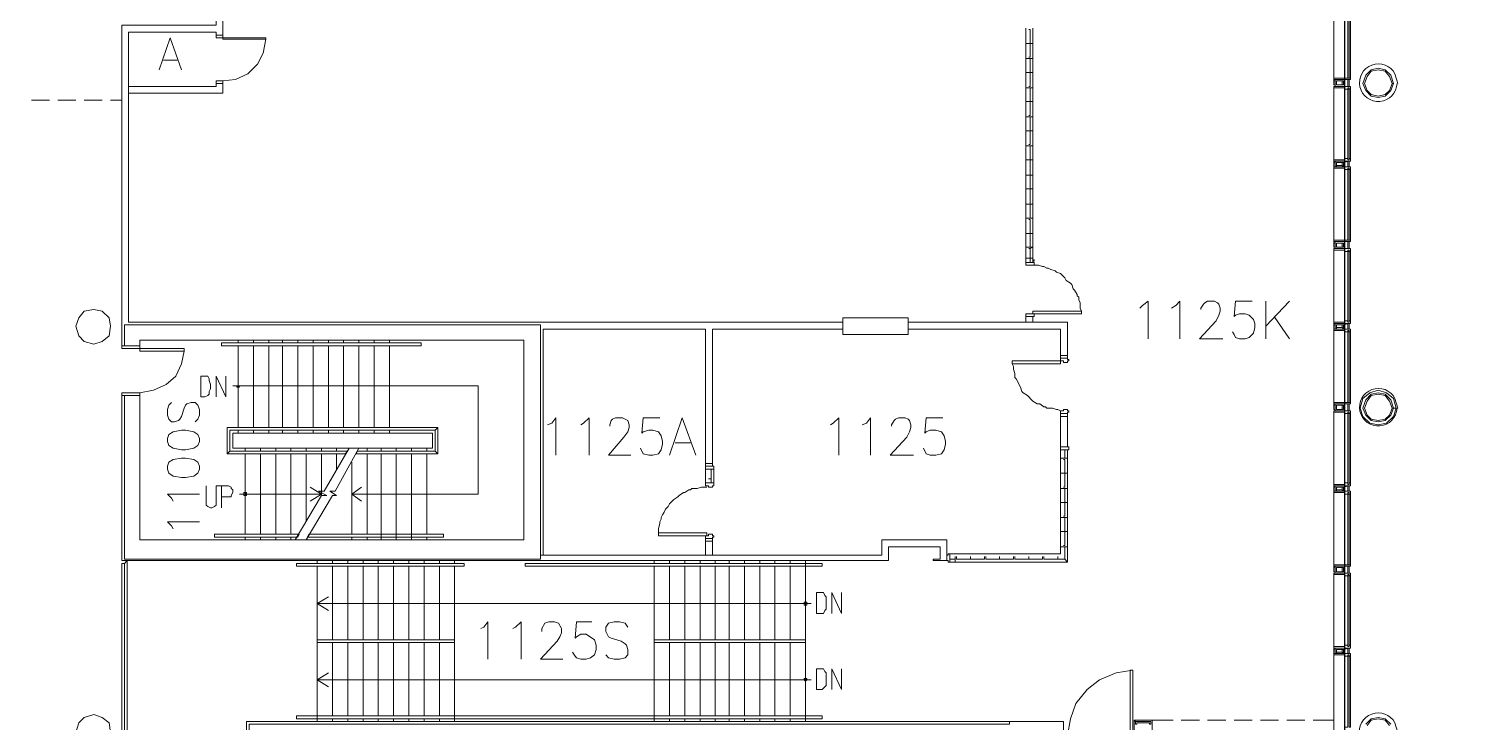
# Model space of a CAD drawing. Header units: metres. Extents: x 3 to 116, y 0 to 119.
# Drawn here: x 73.55 to 100.1, y 69.94 to 82.73 of the extents above; entities that cross this region are included whole.
import ezdxf

# ---------------------------------------------------------------- set-up
doc = ezdxf.new("R2010")
doc.units = ezdxf.units.M
doc.layers.add('Outside', color=7, linetype='Continuous')
doc.layers.add('PDF_Geometry', color=7, linetype='Continuous', transparency=0.8)

msp = doc.modelspace()

# ---------------------------------------------------------------- linework, layer by layer
at = {"layer": 'Outside'}
msp.add_lwpolyline([(100.096, 5.23), (100.096, 66.704), (97.823, 66.679), (97.823, 88.373), (89.611, 88.424), (89.611, 89.55), (74.594, 89.55), (74.594, 96.457), (76.18, 96.457), (76.18, 96.215), (77.024, 95.408), (78.61, 95.382), (79.48, 96.201), (79.48, 96.508), (81.552, 96.508), (81.552, 98.989), (90.404, 98.913, 0.249522), (91.658, 101.292), (94.011, 101.266), (94.037, 107.022), (92.092, 107.048), (92.092, 118.074), (69.324, 118.074), (69.324, 82.054)], format="xyb", dxfattribs=at)
at = {"layer": 'PDF_Geometry', "lineweight": 5}
for points in [[(76.999, 82.617), (77.127, 82.617), (77.127, 82.566), (77.127, 83.666), (76.999, 83.666), (76.999, 82.796), (75.259, 82.796), (75.259, 76.886)], [(97.644, 81.67), (97.644, 81.798), (97.644, 81.773), (97.618, 81.773), (97.618, 81.696), (97.644, 81.696), (97.618, 81.696), (97.618, 83.307)], [(97.925, 83.128), (97.925, 81.824), (97.9, 81.824), (97.9, 83.128), (97.874, 83.128), (97.874, 81.824), (97.823, 81.824), (97.823, 83.128)], [(77.127, 82.54), (77.127, 82.566), (76.999, 82.566), (76.999, 82.668), (75.387, 82.668), (75.387, 77.321), (88.562, 77.321)], [(91.939, 82.745), (91.939, 82.463), (92.067, 82.463), (92.067, 82.745)], [(92.016, 82.463), (91.99, 82.463), (92.016, 82.463), (92.016, 82.719), (91.99, 82.719)], [(76.999, 81.67), (75.387, 81.67), (75.387, 81.542), (77.127, 81.542), (77.127, 81.773), (77.357, 81.798), (77.587, 81.9), (77.766, 82.08), (77.869, 82.284), (77.92, 82.54)], [(75.95, 81.977), (76.155, 82.566), (76.359, 81.977)], [(91.939, 82.463), (91.939, 82.182), (92.067, 82.182), (92.067, 82.463)], [(92.016, 82.207), (91.99, 82.207), (92.016, 82.207), (92.016, 82.463), (91.99, 82.463)], [(76.282, 82.156), (76.027, 82.156)], [(91.939, 82.182), (91.939, 81.926), (92.067, 81.926), (92.067, 82.182)], [(92.016, 81.926), (91.99, 81.926), (92.016, 81.926), (92.016, 82.182), (91.99, 82.182)], [(91.939, 81.926), (91.939, 81.645), (92.067, 81.645), (92.067, 81.926)], [(92.016, 81.67), (91.99, 81.67), (92.016, 81.67), (92.016, 81.926), (91.99, 81.926)], [(97.618, 81.798), (97.618, 81.824), (97.618, 81.798), (97.925, 81.798), (97.925, 81.824), (97.618, 81.824)], [(98.718, 81.721), (98.667, 81.593), (98.565, 81.491), (98.437, 81.466), (98.309, 81.491), (98.207, 81.593), (98.155, 81.721), (98.207, 81.875), (98.309, 81.977), (98.437, 82.003), (98.565, 81.977), (98.667, 81.875), (98.718, 81.721), (98.693, 81.721), (98.642, 81.593), (98.565, 81.517), (98.437, 81.491), (98.309, 81.517), (98.232, 81.593), (98.181, 81.721), (98.232, 81.849), (98.309, 81.952), (98.437, 81.977), (98.565, 81.952), (98.642, 81.849), (98.693, 81.721)], [(76.999, 81.773), (76.999, 81.67), (76.999, 81.773), (77.127, 81.773), (77.127, 81.721), (76.999, 81.721)], [(91.939, 81.645), (91.939, 81.389), (92.067, 81.389), (92.067, 81.645)], [(92.016, 81.389), (91.99, 81.389), (92.016, 81.389), (92.016, 81.645), (91.99, 81.645)], [(97.644, 80.186), (97.644, 80.289), (97.644, 80.263), (97.618, 80.263), (97.618, 80.186), (97.644, 80.186), (97.618, 80.186), (97.618, 81.645), (97.823, 81.645), (97.823, 81.619), (97.874, 81.619), (97.874, 81.645), (97.9, 81.645), (97.9, 81.619), (97.925, 81.619), (97.925, 81.67), (97.618, 81.67), (97.618, 81.645), (97.618, 81.67)], [(97.797, 81.747), (97.797, 81.696), (97.772, 81.696), (97.797, 81.696), (97.669, 81.696), (97.669, 81.773), (97.669, 81.747), (97.669, 81.773), (97.797, 81.773), (97.797, 81.747), (97.797, 81.773), (97.772, 81.773), (97.772, 81.696), (97.669, 81.696), (97.669, 81.773), (97.772, 81.773), (97.772, 81.747)], [(97.925, 81.619), (97.925, 80.34), (97.9, 80.34), (97.9, 81.619), (97.874, 81.619), (97.874, 80.34), (97.823, 80.34), (97.823, 81.619)], [(73.929, 81.414), (73.596, 81.414)], [(74.415, 81.414), (74.082, 81.414)], [(74.901, 81.414), (74.568, 81.414)], [(75.055, 81.414), (75.259, 81.414)], [(91.939, 81.389), (91.939, 81.107), (92.067, 81.107), (92.067, 81.389)], [(92.016, 81.133), (91.99, 81.133), (92.016, 81.133), (92.016, 81.389), (91.99, 81.389)], [(91.939, 81.107), (91.939, 80.852), (92.067, 80.852), (92.067, 81.107)], [(92.016, 80.852), (91.99, 80.852), (92.016, 80.852), (92.016, 81.107), (91.99, 81.107)], [(91.939, 80.852), (91.939, 80.57), (92.067, 80.57), (92.067, 80.852)], [(92.016, 80.596), (91.99, 80.596), (92.016, 80.596), (92.016, 80.852), (91.99, 80.852)], [(91.939, 80.57), (91.939, 80.314), (92.067, 80.314), (92.067, 80.57)], [(92.016, 80.314), (91.99, 80.314), (92.016, 80.314), (92.016, 80.57), (91.99, 80.57)], [(91.939, 80.314), (91.939, 80.033), (92.067, 80.033), (92.067, 80.314)], [(92.016, 80.033), (91.99, 80.033), (92.016, 80.033), (92.016, 80.314), (91.99, 80.314)], [(97.644, 78.677), (97.644, 78.805), (97.644, 78.779), (97.618, 78.779), (97.618, 78.703), (97.644, 78.703), (97.618, 78.703), (97.618, 80.314), (97.618, 80.289), (97.925, 80.289), (97.925, 80.34), (97.9, 80.34), (97.9, 80.314), (97.874, 80.314), (97.874, 80.34), (97.823, 80.34), (97.823, 80.314), (97.618, 80.314), (97.618, 80.161), (97.618, 80.186), (97.925, 80.186), (97.925, 80.135), (97.9, 80.135), (97.9, 80.161), (97.874, 80.161), (97.874, 80.135), (97.823, 80.135), (97.823, 80.161), (97.618, 80.161)], [(97.9, 80.289), (97.9, 80.186), (97.874, 80.186), (97.874, 80.289), (97.9, 80.289), (97.797, 80.263), (97.797, 80.186), (97.772, 80.186), (97.797, 80.186), (97.797, 80.212), (97.772, 80.186), (97.669, 80.186), (97.669, 80.212), (97.669, 80.186), (97.669, 80.263), (97.797, 80.263), (97.772, 80.263), (97.772, 80.212), (97.669, 80.212), (97.669, 80.263), (97.772, 80.263)], [(91.939, 80.033), (91.939, 79.777), (92.067, 79.777), (92.067, 80.033)], [(92.016, 79.777), (91.99, 79.777), (92.016, 79.777), (92.016, 80.033), (91.99, 80.033)], [(97.925, 80.135), (97.925, 78.831), (97.9, 78.831), (97.9, 80.135), (97.874, 80.135), (97.874, 78.831), (97.823, 78.831), (97.823, 80.135)], [(91.939, 79.777), (91.939, 79.496), (92.067, 79.496), (92.067, 79.777)], [(92.016, 79.496), (91.99, 79.496), (92.016, 79.496), (92.016, 79.777), (91.99, 79.777)], [(91.939, 79.496), (91.939, 79.24), (92.067, 79.24), (92.067, 79.496)], [(92.016, 79.24), (91.99, 79.24), (92.016, 79.24), (92.016, 79.496), (91.99, 79.496)], [(91.939, 79.24), (91.939, 78.958), (92.067, 78.958), (92.067, 79.24)], [(92.016, 78.958), (91.99, 78.958), (92.016, 78.958), (92.016, 79.214), (91.99, 79.214)], [(91.939, 78.958), (91.939, 78.703), (92.067, 78.703), (92.067, 78.958)], [(92.016, 78.703), (91.99, 78.703), (92.016, 78.703), (92.016, 78.958), (91.99, 78.958)], [(92.067, 78.703), (92.067, 78.421), (91.939, 78.421), (91.939, 78.703), (91.939, 78.498), (92.067, 78.498), (92.067, 78.703), (92.016, 78.677), (92.016, 78.498)], [(92.016, 78.677), (91.99, 78.677), (92.016, 78.677), (92.016, 78.421), (91.99, 78.421), (92.016, 78.421)], [(97.618, 78.805), (97.618, 78.831), (97.618, 78.805), (97.925, 78.805), (97.925, 78.831), (97.618, 78.831)], [(97.644, 77.193), (97.644, 77.296), (97.644, 77.27), (97.618, 77.27), (97.618, 77.193), (97.644, 77.193), (97.618, 77.193), (97.618, 78.651), (97.823, 78.651), (97.823, 78.626), (97.874, 78.626), (97.874, 78.651), (97.9, 78.651), (97.9, 78.626), (97.925, 78.626), (97.925, 78.677), (97.618, 78.677), (97.618, 78.651), (97.618, 78.677)], [(97.797, 78.754), (97.797, 78.703), (97.772, 78.703), (97.797, 78.703), (97.669, 78.703), (97.669, 78.779), (97.669, 78.754), (97.669, 78.779), (97.797, 78.779), (97.797, 78.754), (97.797, 78.779), (97.772, 78.779), (97.772, 78.703), (97.669, 78.703), (97.669, 78.779), (97.772, 78.779), (97.772, 78.754)], [(97.925, 78.626), (97.925, 77.347), (97.9, 77.347), (97.9, 78.626), (97.874, 78.626), (97.874, 77.347), (97.823, 77.347), (97.823, 78.626)], [(91.939, 78.421), (92.067, 78.421), (91.939, 78.421), (91.939, 78.498), (92.067, 78.498), (92.067, 78.472), (92.092, 78.472), (92.092, 78.447), (92.067, 78.447), (92.067, 78.421)], [(92.962, 77.475), (92.962, 77.526), (92.067, 77.526), (92.067, 77.475), (92.962, 77.475), (92.962, 77.526), (92.937, 77.577), (92.937, 77.679), (92.911, 77.73), (92.911, 77.782), (92.885, 77.807), (92.885, 77.833), (92.834, 77.91), (92.809, 77.935), (92.783, 78.012), (92.758, 78.037), (92.681, 78.089), (92.655, 78.14), (92.578, 78.217), (92.502, 78.242), (92.476, 78.268), (92.399, 78.293), (92.348, 78.319), (92.323, 78.319), (92.271, 78.344), (92.246, 78.344), (92.169, 78.37), (92.067, 78.37)], [(94.037, 77.577), (94.088, 77.628), (94.19, 77.705), (94.19, 77.014)], [(94.625, 77.577), (94.702, 77.628), (94.779, 77.705), (94.779, 77.014)], [(95.162, 77.551), (95.162, 77.577), (95.213, 77.654), (95.239, 77.679), (95.29, 77.705), (95.418, 77.705), (95.469, 77.679), (95.495, 77.654), (95.52, 77.577), (95.52, 77.526), (95.495, 77.449), (95.444, 77.347), (95.137, 77.014), (95.572, 77.014)], [(95.751, 77.142), (95.776, 77.091), (95.802, 77.04), (95.879, 77.014), (95.981, 77.014), (96.058, 77.04), (96.134, 77.117), (96.16, 77.219), (96.16, 77.296), (96.134, 77.372), (96.058, 77.449), (95.981, 77.475), (95.879, 77.475), (95.802, 77.449), (95.776, 77.424), (95.802, 77.705), (96.109, 77.705)], [(96.365, 77.014), (96.365, 77.705)], [(96.8, 77.705), (96.365, 77.244)], [(89.764, 77.193), (92.578, 77.193), (92.578, 76.656), (92.706, 76.656), (92.706, 77.321), (92.067, 77.321), (92.067, 77.424), (92.067, 77.321), (91.939, 77.321), (91.939, 77.424), (92.067, 77.424), (91.939, 77.424)], [(89.764, 77.321), (91.939, 77.321)], [(96.518, 77.424), (96.8, 77.014)], [(97.644, 75.684), (97.644, 75.812), (97.644, 75.786), (97.618, 75.786), (97.618, 75.709), (97.644, 75.709), (97.618, 75.709), (97.618, 77.321), (97.618, 77.296), (97.925, 77.296), (97.925, 77.347), (97.9, 77.347), (97.9, 77.321), (97.874, 77.321), (97.874, 77.347), (97.823, 77.347), (97.823, 77.321), (97.618, 77.321), (97.618, 77.168), (97.618, 77.193), (97.925, 77.193), (97.925, 77.142), (97.9, 77.142), (97.9, 77.168), (97.874, 77.168), (97.874, 77.142), (97.823, 77.142), (97.823, 77.168), (97.618, 77.168)], [(97.9, 77.296), (97.9, 77.193), (97.874, 77.193), (97.874, 77.296), (97.9, 77.296), (97.797, 77.27), (97.797, 77.193), (97.772, 77.193), (97.797, 77.193), (97.797, 77.219), (97.772, 77.193), (97.669, 77.193), (97.669, 77.219), (97.669, 77.193), (97.669, 77.27), (97.797, 77.27), (97.772, 77.27), (97.772, 77.219), (97.669, 77.219), (97.669, 77.27), (97.772, 77.27)], [(83.036, 73.023), (83.036, 77.193), (86.029, 77.193), (86.029, 74.661), (86.157, 74.661), (86.157, 77.193), (88.562, 77.193)], [(97.925, 77.142), (97.925, 75.837), (97.9, 75.837), (97.9, 77.142), (97.874, 77.142), (97.874, 75.837), (97.823, 75.837), (97.823, 77.142)], [(75.592, 76.835), (75.592, 76.784)], [(75.592, 76.016), (75.848, 76.068), (76.078, 76.17), (76.257, 76.323), (76.359, 76.554), (76.41, 76.784)], [(77.408, 76.937), (77.408, 76.989)], [(77.408, 75.377), (77.408, 76.886)], [(77.689, 76.937), (77.689, 76.989)], [(77.689, 75.377), (77.689, 76.886)], [(77.971, 76.989), (77.971, 76.937)], [(77.971, 75.377), (77.971, 76.886)], [(78.227, 76.937), (78.227, 76.989)], [(78.227, 76.886), (78.227, 75.377)], [(78.508, 76.989), (78.508, 76.937)], [(78.508, 75.377), (78.508, 76.886)], [(78.79, 76.937), (78.79, 76.989)], [(78.79, 76.886), (78.79, 75.377)], [(79.071, 76.989), (79.071, 76.937)], [(79.071, 75.377), (79.071, 76.886)], [(79.352, 76.937), (79.352, 76.989)], [(79.352, 76.886), (79.352, 75.377)], [(79.634, 76.989), (79.634, 76.937)], [(79.634, 75.377), (79.634, 76.886)], [(79.915, 76.937), (79.915, 76.989)], [(79.915, 76.886), (79.915, 75.377)], [(80.197, 76.989), (80.197, 76.937)], [(80.197, 76.886), (80.197, 75.377)], [(80.785, 76.886), (80.785, 76.937)], [(91.683, 76.605), (91.683, 76.554), (92.578, 76.554), (92.578, 76.605), (91.683, 76.605), (91.683, 76.554), (91.709, 76.503), (91.709, 76.451), (91.734, 76.375), (91.734, 76.298), (91.76, 76.272), (91.837, 76.119), (91.862, 76.042), (91.888, 76.016), (91.964, 75.965), (92.067, 75.863), (92.144, 75.812), (92.195, 75.812), (92.271, 75.761), (92.297, 75.761), (92.323, 75.735), (92.425, 75.735), (92.502, 75.709), (92.527, 75.709), (92.578, 75.684)], [(92.578, 76.707), (92.706, 76.707)], [(76.999, 75.94), (76.999, 76.323), (77.178, 75.94), (77.178, 76.323)], [(75.259, 75.965), (75.259, 72.921), (89.406, 72.921), (89.406, 73.177), (90.353, 73.177), (90.353, 72.947), (90.225, 72.947), (90.225, 72.921), (90.481, 72.921), (90.481, 73.305), (89.278, 73.305), (89.278, 73.023), (82.985, 73.023)], [(77.434, 76.144), (77.383, 76.144), (77.383, 76.119), (77.408, 76.119), (77.434, 76.144), (77.383, 76.144), (77.408, 76.144), (77.383, 76.119), (77.434, 76.119), (77.408, 76.144), (77.306, 76.144), (81.834, 76.144), (81.834, 74.149), (79.506, 74.149), (79.685, 74.021)], [(98.769, 75.735), (98.718, 75.582), (98.59, 75.454), (98.437, 75.428), (98.283, 75.454), (98.155, 75.582), (98.104, 75.735), (98.155, 75.914), (98.283, 76.016), (98.437, 76.068), (98.59, 76.016), (98.718, 75.914), (98.769, 75.735), (98.718, 75.735), (98.667, 75.607), (98.565, 75.505), (98.437, 75.479), (98.309, 75.505), (98.207, 75.607), (98.155, 75.735), (98.207, 75.889), (98.309, 75.991), (98.437, 76.016), (98.565, 75.991), (98.667, 75.889), (98.718, 75.735), (98.693, 75.735), (98.642, 75.607), (98.565, 75.53), (98.437, 75.505), (98.309, 75.53), (98.232, 75.607), (98.181, 75.735), (98.232, 75.863), (98.309, 75.965), (98.437, 75.991), (98.565, 75.965), (98.642, 75.863), (98.693, 75.735)], [(76.129, 75.786), (76.18, 75.837), (76.129, 75.786), (76.103, 75.709), (76.103, 75.607), (76.129, 75.53), (76.18, 75.479), (76.231, 75.479), (76.308, 75.505), (76.334, 75.53), (76.359, 75.582), (76.41, 75.735), (76.436, 75.786), (76.462, 75.812), (76.538, 75.837), (76.615, 75.837), (76.666, 75.786), (76.692, 75.709), (76.692, 75.607), (76.666, 75.53), (76.615, 75.479)], [(92.63, 75.709), (92.706, 75.709), (92.63, 75.709), (92.63, 75.684), (92.578, 75.684), (92.578, 75.633), (92.706, 75.633), (92.706, 75.658), (92.732, 75.658), (92.732, 75.684), (92.706, 75.684), (92.706, 75.709)], [(97.618, 75.812), (97.618, 75.837), (97.618, 75.812), (97.925, 75.812), (97.925, 75.837), (97.618, 75.837)], [(97.644, 74.2), (97.644, 74.302), (97.644, 74.277), (97.618, 74.277), (97.618, 74.2), (97.644, 74.2), (97.618, 74.2), (97.618, 75.658), (97.823, 75.658), (97.823, 75.633), (97.874, 75.633), (97.874, 75.658), (97.9, 75.658), (97.9, 75.633), (97.925, 75.633), (97.925, 75.684), (97.618, 75.684), (97.618, 75.658), (97.618, 75.684)], [(97.797, 75.761), (97.797, 75.709), (97.772, 75.709), (97.797, 75.709), (97.669, 75.709), (97.669, 75.786), (97.669, 75.761), (97.669, 75.786), (97.797, 75.786), (97.797, 75.761), (97.797, 75.786), (97.772, 75.786), (97.772, 75.709), (97.669, 75.709), (97.669, 75.786), (97.772, 75.786), (97.772, 75.761)], [(83.113, 75.428), (83.19, 75.454), (83.266, 75.556), (83.266, 74.865)], [(83.727, 75.428), (83.778, 75.454), (83.88, 75.556), (83.88, 74.865)], [(84.264, 75.402), (84.264, 75.428), (84.29, 75.505), (84.315, 75.53), (84.367, 75.556), (84.494, 75.556), (84.597, 75.505), (84.622, 75.428), (84.622, 75.377), (84.597, 75.3), (84.52, 75.198), (84.239, 74.865), (84.648, 74.865)], [(84.827, 74.993), (84.878, 74.891), (84.98, 74.865), (85.057, 74.865), (85.16, 74.891), (85.211, 74.968), (85.236, 75.07), (85.236, 75.121), (85.211, 75.223), (85.16, 75.3), (85.057, 75.326), (84.98, 75.326), (84.878, 75.3), (84.853, 75.275), (84.878, 75.556), (85.185, 75.556)], [(85.364, 74.865), (85.594, 75.556), (85.85, 74.865)], [(88.332, 75.428), (88.383, 75.454), (88.485, 75.556), (88.485, 74.865)], [(88.92, 75.428), (88.997, 75.454), (89.074, 75.556), (89.074, 74.865)], [(89.457, 75.402), (89.457, 75.428), (89.509, 75.505), (89.534, 75.53), (89.585, 75.556), (89.713, 75.556), (89.764, 75.53), (89.79, 75.505), (89.816, 75.428), (89.816, 75.377), (89.79, 75.3), (89.739, 75.198), (89.432, 74.865), (89.867, 74.865)], [(90.046, 74.993), (90.097, 74.891), (90.174, 74.865), (90.276, 74.865), (90.378, 74.891), (90.43, 74.968), (90.455, 75.07), (90.455, 75.121), (90.43, 75.223), (90.378, 75.3), (90.276, 75.326), (90.174, 75.326), (90.097, 75.3), (90.071, 75.275), (90.097, 75.556), (90.404, 75.556)], [(92.706, 75.582), (92.578, 75.582)], [(97.925, 75.633), (97.925, 74.354), (97.9, 74.354), (97.9, 75.633), (97.874, 75.633), (97.874, 74.354), (97.823, 74.354), (97.823, 75.633)], [(76.129, 75.044), (76.103, 75.121), (76.129, 75.044), (76.206, 74.993), (76.359, 74.968), (76.436, 74.968), (76.589, 74.993), (76.666, 75.044), (76.692, 75.121), (76.692, 75.172), (76.666, 75.249), (76.589, 75.3), (76.436, 75.326), (76.359, 75.326), (76.206, 75.3), (76.129, 75.249), (76.103, 75.172), (76.103, 75.121)], [(77.408, 75.275), (77.408, 75.326)], [(77.689, 75.275), (77.689, 75.326)], [(77.971, 75.275), (77.971, 75.326)], [(78.227, 75.326), (78.227, 75.275)], [(78.508, 75.275), (78.508, 75.326)], [(78.79, 75.326), (78.79, 75.275)], [(79.071, 75.275), (79.071, 75.326)], [(79.352, 75.326), (79.352, 75.275)], [(79.634, 75.275), (79.634, 75.326)], [(79.915, 75.326), (79.915, 75.275)], [(80.197, 75.326), (80.197, 75.275)], [(81.041, 75.326), (81.041, 74.942), (81.092, 74.891), (81.092, 75.377)], [(77.255, 74.942), (79.429, 74.942), (79.378, 74.891), (77.203, 74.891)], [(77.536, 74.993), (77.536, 74.942)], [(77.536, 73.407), (77.536, 74.891)], [(77.817, 74.993), (77.817, 74.942)], [(77.817, 74.891), (77.817, 73.407)], [(78.099, 74.942), (78.099, 74.993)], [(78.099, 73.407), (78.099, 74.891)], [(78.38, 74.993), (78.38, 74.942)], [(78.38, 74.891), (78.38, 73.407)], [(78.662, 74.942), (78.662, 74.993)], [(79.634, 74.993), (79.199, 74.2), (79.097, 74.2), (79.224, 74.123), (79.148, 74.123), (78.662, 73.305)], [(78.662, 73.637), (78.662, 74.891)], [(78.943, 74.891), (78.943, 74.123), (79.045, 74.123), (78.892, 74.2), (78.994, 74.2), (79.455, 74.993)], [(78.943, 74.993), (78.943, 74.942)], [(79.224, 74.942), (79.224, 74.993)], [(79.224, 74.584), (79.224, 74.891)], [(81.041, 74.942), (79.608, 74.942), (79.583, 74.891), (81.092, 74.891)], [(79.787, 74.993), (79.787, 74.942)], [(79.787, 73.407), (79.787, 74.891)], [(80.043, 74.993), (80.043, 74.942)], [(80.043, 73.356), (80.043, 73.305), (80.043, 74.891)], [(80.324, 74.942), (80.324, 74.993)], [(80.324, 73.356), (80.324, 73.305), (80.324, 74.891)], [(80.606, 74.993), (80.606, 74.942)], [(80.606, 73.356), (80.606, 73.305), (80.606, 74.891)], [(80.887, 74.942), (80.887, 74.993)], [(80.887, 74.891), (80.887, 73.407)], [(85.748, 75.096), (85.467, 75.096)], [(92.578, 75.019), (92.706, 75.019), (92.578, 75.019), (92.578, 74.968), (92.732, 74.968), (92.732, 75.019), (92.706, 75.019)], [(92.578, 74.968), (92.578, 74.814), (92.706, 74.814), (92.706, 74.968), (92.655, 74.968), (92.655, 74.814), (92.63, 74.814)], [(76.129, 74.533), (76.103, 74.609), (76.129, 74.533), (76.206, 74.482), (76.359, 74.456), (76.436, 74.456), (76.589, 74.482), (76.666, 74.533), (76.692, 74.609), (76.692, 74.661), (76.666, 74.737), (76.589, 74.789), (76.436, 74.814), (76.359, 74.814), (76.206, 74.789), (76.129, 74.737), (76.103, 74.661), (76.103, 74.609)], [(79.506, 74.737), (79.506, 73.407)], [(86.029, 74.712), (86.157, 74.712)], [(86.029, 74.609), (86.029, 74.354)], [(86.157, 74.661), (86.055, 74.661)], [(86.183, 74.354), (86.183, 74.609), (86.132, 74.609), (86.132, 74.43), (86.081, 74.43), (86.132, 74.43), (86.132, 74.354)], [(92.578, 74.814), (92.578, 74.533), (92.706, 74.533), (92.706, 74.814)], [(92.655, 74.533), (92.63, 74.533), (92.655, 74.533), (92.655, 74.789), (92.63, 74.789)], [(92.578, 74.533), (92.578, 74.251), (92.706, 74.251), (92.706, 74.533)], [(92.655, 74.277), (92.63, 74.277), (92.655, 74.277), (92.655, 74.533), (92.63, 74.533)], [(97.644, 72.691), (97.644, 72.819), (97.644, 72.793), (97.618, 72.793), (97.618, 72.716), (97.644, 72.716), (97.618, 72.716), (97.618, 74.328), (97.618, 74.302), (97.925, 74.302), (97.925, 74.354), (97.9, 74.354), (97.9, 74.328), (97.874, 74.328), (97.874, 74.354), (97.823, 74.354), (97.823, 74.328), (97.618, 74.328), (97.618, 74.175), (97.618, 74.2), (97.925, 74.2), (97.925, 74.149), (97.9, 74.149), (97.9, 74.175), (97.874, 74.175), (97.874, 74.149), (97.823, 74.149), (97.823, 74.175), (97.618, 74.175)], [(76.206, 74.021), (76.18, 74.072), (76.103, 74.149), (76.692, 74.149)], [(76.82, 74.302), (76.82, 73.944), (76.845, 73.919), (76.896, 73.893), (76.922, 73.893), (76.973, 73.919), (76.999, 73.944), (76.999, 74.302), (77.101, 74.302), (77.101, 73.893)], [(77.101, 74.302), (77.229, 74.302), (77.28, 74.277), (77.28, 74.251), (77.306, 74.226), (77.306, 74.175), (77.28, 74.123), (77.28, 74.098), (77.101, 74.098)], [(77.562, 74.175), (77.562, 74.149), (77.562, 74.175), (77.51, 74.175), (77.51, 74.123), (77.562, 74.123), (77.562, 74.149), (77.536, 74.149), (77.562, 74.175), (77.536, 74.175), (77.536, 74.149), (77.51, 74.149), (77.536, 74.149), (77.536, 74.123), (77.536, 74.149), (77.562, 74.123), (77.562, 74.149), (77.434, 74.149), (78.943, 74.149), (78.738, 74.277)], [(78.738, 74.021), (78.943, 74.149), (78.943, 74.123), (78.457, 73.305)], [(79.506, 74.149), (79.685, 74.277)], [(86.004, 74.277), (86.055, 74.277), (85.953, 74.277), (85.876, 74.251), (85.774, 74.251), (85.748, 74.226), (85.722, 74.226), (85.646, 74.175), (85.62, 74.175), (85.543, 74.123), (85.518, 74.098), (85.441, 74.047), (85.364, 73.97), (85.339, 73.919), (85.287, 73.868), (85.262, 73.816), (85.236, 73.765), (85.211, 73.714), (85.211, 73.688), (85.185, 73.637), (85.185, 73.612), (85.16, 73.509), (85.16, 73.433)], [(92.578, 74.251), (92.578, 73.995), (92.706, 73.995), (92.706, 74.251)], [(92.655, 73.995), (92.63, 73.995), (92.655, 73.995), (92.655, 74.251), (92.63, 74.251)], [(97.9, 74.302), (97.9, 74.2), (97.874, 74.2), (97.874, 74.302), (97.9, 74.302), (97.797, 74.277), (97.797, 74.2), (97.772, 74.2), (97.797, 74.2), (97.797, 74.226), (97.772, 74.2), (97.669, 74.2), (97.669, 74.226), (97.669, 74.2), (97.669, 74.277), (97.797, 74.277), (97.772, 74.277), (97.772, 74.226), (97.669, 74.226), (97.669, 74.277), (97.772, 74.277)], [(97.925, 74.149), (97.925, 72.844), (97.9, 72.844), (97.9, 74.149), (97.874, 74.149), (97.874, 72.844), (97.823, 72.844), (97.823, 74.149)], [(92.578, 73.995), (92.578, 73.714), (92.706, 73.714), (92.706, 73.995)], [(92.655, 73.74), (92.63, 73.74), (92.655, 73.74), (92.655, 73.995), (92.63, 73.995)], [(76.18, 73.561), (76.206, 73.509), (76.18, 73.561), (76.103, 73.637), (76.692, 73.637)], [(92.578, 73.714), (92.578, 73.458), (92.706, 73.458), (92.706, 73.714)], [(92.655, 73.458), (92.63, 73.458), (92.655, 73.458), (92.655, 73.714), (92.63, 73.714)], [(77.536, 73.305), (77.536, 73.356)], [(77.817, 73.356), (77.817, 73.305)], [(78.099, 73.305), (78.099, 73.356)], [(78.38, 73.356), (78.38, 73.305)], [(79.506, 73.305), (79.506, 73.356)], [(79.787, 73.356), (79.787, 73.305)], [(80.887, 73.356), (80.887, 73.305)], [(86.029, 73.33), (86.157, 73.33)], [(86.029, 73.023), (86.029, 73.33), (86.157, 73.33), (86.157, 73.023)], [(92.578, 73.458), (92.578, 73.177), (92.706, 73.177), (92.706, 73.458)], [(92.655, 73.202), (92.63, 73.202), (92.655, 73.202), (92.655, 73.458), (92.63, 73.458)], [(86.157, 73.279), (86.029, 73.279)], [(89.432, 73.177), (89.406, 73.177)], [(90.481, 73.023), (90.481, 72.921), (90.481, 73.023), (90.506, 73.023), (90.506, 73.049), (90.532, 73.049), (90.532, 72.895), (90.506, 72.895), (90.506, 72.921), (90.481, 72.921)], [(92.63, 73.177), (92.655, 73.177), (92.655, 72.947), (92.706, 72.895), (92.706, 73.177), (92.578, 73.177), (92.578, 73.049), (92.527, 73.049), (92.271, 73.049), (91.99, 73.049), (91.709, 73.049), (91.453, 73.049), (91.171, 73.049), (90.916, 73.049), (90.634, 73.049), (90.532, 73.049)], [(87.104, 55.064), (87.104, 55.013), (75.361, 55.013), (75.361, 72.921), (75.31, 72.87), (75.31, 54.962), (75.259, 54.911), (75.259, 72.87), (75.31, 72.87)], [(78.866, 72.87), (78.866, 72.921)], [(78.866, 70.005), (78.866, 69.953), (78.866, 72.819)], [(79.148, 72.87), (79.148, 72.921)], [(79.148, 71.463), (79.148, 72.819)], [(79.429, 72.87), (79.429, 72.921)], [(79.429, 71.463), (79.429, 72.819)], [(79.711, 72.87), (79.711, 72.921)], [(79.711, 71.463), (79.711, 72.819)], [(79.992, 72.921), (79.992, 72.87)], [(79.992, 71.463), (79.992, 72.819)], [(80.273, 72.87), (80.273, 72.921)], [(80.273, 71.463), (80.273, 72.819)], [(80.555, 72.87), (80.555, 72.921)], [(80.555, 71.463), (80.555, 72.819)], [(80.836, 72.87), (80.836, 72.921)], [(80.836, 71.463), (80.836, 72.819)], [(81.118, 72.87), (81.118, 72.921)], [(81.118, 71.463), (81.118, 72.819)], [(81.399, 72.87), (81.399, 72.921)], [(81.399, 70.005), (81.399, 69.953), (81.399, 72.819), (81.399, 70.951)], [(81.578, 72.819), (81.578, 72.87)], [(85.083, 72.87), (85.083, 72.921)], [(85.083, 70.005), (85.083, 69.953), (85.083, 72.819)], [(85.364, 72.87), (85.364, 72.921)], [(85.364, 71.463), (85.364, 72.819)], [(85.646, 72.87), (85.646, 72.921)], [(85.646, 71.463), (85.646, 72.819)], [(85.927, 72.87), (85.927, 72.921)], [(85.927, 71.463), (85.927, 72.819)], [(86.208, 72.87), (86.208, 72.921)], [(86.208, 71.463), (86.208, 72.819)], [(86.464, 72.87), (86.464, 72.921)], [(86.464, 71.463), (86.464, 72.819)], [(86.746, 72.87), (86.746, 72.921)], [(86.746, 71.463), (86.746, 72.819)], [(87.027, 72.87), (87.027, 72.921)], [(87.027, 71.463), (87.027, 72.819)], [(87.308, 72.87), (87.308, 72.921)], [(87.308, 71.463), (87.308, 72.819)], [(87.59, 72.87), (87.59, 72.921)], [(87.59, 71.463), (87.59, 72.819)], [(87.871, 72.87), (87.871, 72.921), (87.871, 71.463)], [(87.871, 72.819), (87.871, 69.953), (87.871, 70.005), (87.871, 69.953)], [(88.178, 72.87), (88.178, 72.819)], [(90.532, 72.895), (90.634, 72.895), (90.634, 72.947), (90.532, 72.947), (90.634, 72.947), (90.634, 72.998)], [(92.706, 72.895), (92.527, 72.895), (92.271, 72.895), (91.99, 72.895), (91.709, 72.895), (91.453, 72.895), (91.171, 72.895), (90.916, 72.895), (90.634, 72.895)], [(90.916, 72.947), (90.916, 72.998), (90.916, 72.947), (90.66, 72.947), (90.66, 72.998)], [(91.171, 72.947), (91.171, 72.998), (91.171, 72.947), (90.916, 72.947), (90.916, 72.998)], [(91.453, 72.947), (91.453, 72.998), (91.453, 72.947), (91.197, 72.947), (91.197, 72.998)], [(91.709, 72.947), (91.709, 72.998), (91.709, 72.947), (91.453, 72.947), (91.453, 72.998)], [(91.99, 72.947), (91.99, 72.998), (91.99, 72.947), (91.734, 72.947), (91.734, 72.998)], [(92.246, 72.947), (92.246, 72.998), (92.246, 72.947), (91.99, 72.947), (91.99, 72.998)], [(92.527, 72.947), (92.527, 72.998), (92.527, 72.947), (92.271, 72.947), (92.271, 72.998)], [(92.655, 72.947), (92.527, 72.947), (92.527, 72.998)], [(97.618, 72.819), (97.618, 72.844), (97.618, 72.819), (97.925, 72.819), (97.925, 72.844), (97.618, 72.844)], [(97.797, 72.768), (97.797, 72.716), (97.772, 72.716), (97.797, 72.716), (97.669, 72.716), (97.669, 72.793), (97.669, 72.768), (97.669, 72.793), (97.797, 72.793), (97.797, 72.768), (97.797, 72.793), (97.772, 72.793), (97.772, 72.716), (97.669, 72.716), (97.669, 72.793), (97.772, 72.793), (97.772, 72.768)], [(97.644, 71.207), (97.644, 71.309), (97.644, 71.284), (97.618, 71.284), (97.618, 71.207), (97.644, 71.207), (97.618, 71.207), (97.618, 72.665), (97.823, 72.665), (97.823, 72.64), (97.874, 72.64), (97.874, 72.665), (97.9, 72.665), (97.9, 72.64), (97.925, 72.64), (97.925, 72.691), (97.618, 72.691), (97.618, 72.665), (97.618, 72.691)], [(97.925, 72.64), (97.925, 71.36), (97.9, 71.36), (97.9, 72.64), (97.874, 72.64), (97.874, 71.36), (97.823, 71.36), (97.823, 72.64)], [(79.071, 72.256), (78.866, 72.128), (79.071, 72)], [(88.357, 71.949), (88.357, 72.333), (88.536, 71.949), (88.536, 72.333)], [(87.974, 72.128), (78.866, 72.128)], [(81.936, 71.693), (81.885, 71.667), (81.936, 71.693), (82.013, 71.795), (82.013, 71.105)], [(82.473, 71.667), (82.525, 71.693), (82.627, 71.795), (82.627, 71.105)], [(83.011, 71.616), (83.011, 71.667), (83.062, 71.77), (83.139, 71.795), (83.241, 71.795), (83.318, 71.77), (83.369, 71.667), (83.369, 71.591), (83.343, 71.514), (83.292, 71.437), (82.985, 71.105), (83.394, 71.105)], [(83.573, 71.233), (83.625, 71.156), (83.65, 71.13), (83.727, 71.105), (83.829, 71.105), (83.906, 71.13), (83.983, 71.181), (84.008, 71.284), (84.008, 71.36), (83.983, 71.463), (83.829, 71.565), (83.727, 71.565), (83.65, 71.514), (83.625, 71.488), (83.65, 71.795), (83.932, 71.795)], [(84.597, 71.693), (84.546, 71.77), (84.443, 71.795), (84.341, 71.795), (84.239, 71.77), (84.187, 71.693), (84.187, 71.616), (84.213, 71.565), (84.239, 71.514), (84.29, 71.488), (84.469, 71.437), (84.546, 71.386), (84.571, 71.36), (84.597, 71.284), (84.597, 71.181), (84.546, 71.13), (84.443, 71.105), (84.341, 71.105), (84.239, 71.13), (84.187, 71.181)], [(78.866, 71.463), (81.399, 71.463), (81.399, 71.412), (78.866, 71.412)], [(85.083, 71.412), (87.871, 71.412), (87.871, 71.463), (85.083, 71.463)], [(79.148, 71.412), (79.148, 70.056)], [(79.429, 71.412), (79.429, 70.056)], [(79.711, 71.412), (79.711, 70.056)], [(79.992, 71.412), (79.992, 70.056)], [(80.273, 70.056), (80.273, 71.412)], [(80.555, 71.412), (80.555, 70.056)], [(80.836, 70.056), (80.836, 71.412)], [(81.118, 71.412), (81.118, 70.056)], [(85.364, 70.056), (85.364, 71.412)], [(85.646, 71.412), (85.646, 70.056)], [(85.927, 70.056), (85.927, 71.412)], [(86.208, 71.412), (86.208, 70.056)], [(86.464, 70.056), (86.464, 71.412)], [(86.746, 71.412), (86.746, 70.056)], [(87.027, 70.056), (87.027, 71.412)], [(87.308, 71.412), (87.308, 70.056)], [(87.59, 70.056), (87.59, 71.412)], [(87.871, 71.412), (87.871, 70.056)], [(97.618, 69.723), (97.618, 71.335), (97.618, 71.309), (97.925, 71.309), (97.925, 71.36), (97.9, 71.36), (97.9, 71.335), (97.874, 71.335), (97.874, 71.36), (97.823, 71.36), (97.823, 71.335), (97.618, 71.335), (97.618, 71.181), (97.618, 71.207), (97.925, 71.207), (97.925, 71.156), (97.9, 71.156), (97.9, 71.181), (97.874, 71.181), (97.874, 71.156), (97.823, 71.156), (97.823, 71.181), (97.618, 71.181)], [(97.9, 71.309), (97.9, 71.207), (97.874, 71.207), (97.874, 71.309), (97.9, 71.309), (97.797, 71.284), (97.797, 71.207), (97.772, 71.207), (97.797, 71.207), (97.797, 71.233), (97.772, 71.207), (97.669, 71.207), (97.669, 71.233), (97.669, 71.207), (97.669, 71.284), (97.797, 71.284), (97.772, 71.284), (97.772, 71.233), (97.669, 71.233), (97.669, 71.284), (97.772, 71.284)], [(88.357, 70.542), (88.357, 70.926), (88.536, 70.542), (88.536, 70.926)], [(93.909, 70.9), (93.602, 70.849), (93.295, 70.721), (93.065, 70.542), (92.86, 70.286), (92.758, 70.005), (92.706, 69.698), (92.681, 69.698), (92.706, 69.698), (92.706, 69.57), (92.655, 69.57), (92.655, 69.595), (92.681, 69.595), (92.681, 69.698), (92.681, 69.672), (92.63, 69.672), (92.681, 69.672), (92.681, 69.595), (92.63, 69.595), (92.63, 69.672), (92.63, 69.595), (92.63, 69.672), (92.63, 69.595)], [(97.925, 71.156), (97.925, 69.851), (97.9, 69.851), (97.9, 71.156), (97.874, 71.156), (97.874, 69.851), (97.823, 69.851), (97.823, 71.156)], [(79.071, 70.849), (78.866, 70.721), (79.071, 70.593)], [(78.866, 70.721), (87.974, 70.721), (87.897, 70.721), (87.897, 70.746), (87.846, 70.746), (87.846, 70.721), (87.871, 70.695), (87.897, 70.721), (87.871, 70.721), (87.897, 70.746), (87.871, 70.746), (87.871, 70.721), (87.871, 70.746), (87.846, 70.746), (87.871, 70.721), (87.846, 70.721), (87.871, 70.721), (87.871, 70.695), (87.871, 70.721), (87.897, 70.721)], [(89.636, 55.653), (90.583, 55.371), (90.685, 55.704), (90.123, 55.858), (87.513, 56.599), (87.436, 56.318), (89.636, 55.678), (89.636, 55.653), (76.103, 59.516), (76.206, 59.874), (76.231, 59.9), (75.899, 59.976), (76.589, 64.76), (77.255, 69.57), (77.562, 69.57), (77.562, 69.953), (91.632, 69.953), (91.632, 69.902), (91.632, 69.953), (92.63, 69.953), (92.63, 69.595), (77.613, 69.595), (77.613, 69.902), (91.632, 69.902)], [(79.148, 70.005), (79.148, 69.953)], [(79.429, 70.005), (79.429, 69.953)], [(79.711, 70.005), (79.711, 69.953)], [(79.992, 70.005), (79.992, 69.953)], [(80.273, 70.005), (80.273, 69.953)], [(80.555, 70.005), (80.555, 69.953)], [(80.836, 70.005), (80.836, 69.953)], [(81.118, 70.005), (81.118, 69.953)], [(85.364, 70.005), (85.364, 69.953)], [(85.646, 70.005), (85.646, 69.953)], [(85.927, 70.005), (85.927, 69.953)], [(86.208, 70.005), (86.208, 69.953)], [(86.464, 70.005), (86.464, 69.953)], [(86.746, 70.005), (86.746, 69.953)], [(87.027, 70.005), (87.027, 69.953)], [(87.308, 70.005), (87.308, 69.953)], [(87.59, 70.005), (87.59, 69.953)], [(88.178, 70.056), (88.178, 70.005)], [(94.267, 69.979), (93.934, 69.979), (93.96, 69.953), (93.96, 69.902), (93.986, 69.902), (93.986, 69.928), (94.216, 69.928), (94.216, 69.902), (94.241, 69.902), (94.241, 69.953), (93.96, 69.953)], [(93.934, 69.979), (93.934, 69.723)], [(94.651, 69.979), (94.267, 69.979), (94.267, 69.621), (94.241, 69.365), (94.241, 69.084), (94.165, 69.084), (94.165, 69.365)], [(95.137, 69.979), (94.804, 69.979)], [(95.623, 69.979), (95.29, 69.979)], [(96.109, 69.979), (95.776, 69.979)], [(96.595, 69.979), (96.262, 69.979)], [(97.081, 69.979), (96.748, 69.979)], [(97.234, 69.979), (97.618, 69.979)], [(98.207, 69.902), (98.309, 70.005), (98.437, 70.03), (98.565, 70.005), (98.667, 69.902)], [(98.232, 69.877), (98.309, 69.979), (98.437, 70.005), (98.565, 69.979), (98.642, 69.877)]]:
    msp.add_lwpolyline(points, dxfattribs=at)
for points in [[(77.127, 82.54), (77.127, 82.566), (77.92, 82.566), (77.92, 82.54)], [(97.874, 81.67), (97.874, 81.798), (97.9, 81.798), (97.9, 81.67)], [(97.874, 78.677), (97.874, 78.805), (97.9, 78.805), (97.9, 78.677)], [(92.092, 78.37), (92.092, 78.421), (91.939, 78.421), (91.939, 78.37)], [(75.055, 77.244), (75.029, 77.398), (74.901, 77.526), (74.748, 77.551), (74.568, 77.526), (74.466, 77.398), (74.415, 77.244), (74.466, 77.065), (74.568, 76.963), (74.748, 76.912), (74.901, 76.963), (75.029, 77.065)], [(75.055, 77.244), (75.029, 77.398), (74.901, 77.526), (74.748, 77.551), (74.568, 77.526), (74.466, 77.398), (74.415, 77.244), (74.466, 77.065), (74.568, 76.963), (74.748, 76.912), (74.901, 76.963), (75.029, 77.065)], [(75.055, 77.244), (75.029, 77.398), (74.901, 77.526), (74.748, 77.551), (74.568, 77.526), (74.466, 77.398), (74.415, 77.244), (74.466, 77.065), (74.568, 76.963), (74.748, 76.912), (74.901, 76.963), (75.029, 77.065)], [(75.31, 77.27), (75.31, 76.886), (75.592, 76.886), (75.592, 76.989), (82.678, 76.989), (82.678, 73.305), (75.592, 73.305), (75.592, 75.965), (75.31, 75.965), (75.31, 72.947), (82.985, 72.947), (82.985, 77.27)], [(88.562, 77.091), (88.562, 77.398), (89.764, 77.398), (89.764, 77.091)], [(91.939, 77.424), (91.939, 77.475), (92.092, 77.475), (92.092, 77.424)], [(75.259, 76.835), (75.259, 76.886), (75.592, 76.886), (75.592, 76.835)], [(75.592, 76.784), (75.592, 76.835), (76.41, 76.835), (76.41, 76.784)], [(77.101, 76.937), (80.785, 76.937), (80.785, 76.886), (77.101, 76.886)], [(92.706, 76.579), (92.63, 76.579), (92.63, 76.605), (92.578, 76.605), (92.578, 76.656), (92.706, 76.656), (92.706, 76.63), (92.732, 76.63), (92.732, 76.605), (92.706, 76.605)], [(76.717, 75.94), (76.717, 76.323), (76.845, 76.323), (76.871, 76.272), (76.871, 76.247), (76.896, 76.17), (76.896, 76.093), (76.871, 76.042), (76.871, 75.991), (76.845, 75.965), (76.794, 75.94)], [(75.592, 75.965), (75.592, 76.016), (75.259, 76.016), (75.259, 75.965)], [(97.874, 75.684), (97.874, 75.812), (97.9, 75.812), (97.9, 75.684)], [(92.578, 75.019), (92.706, 75.019), (92.578, 75.019), (92.706, 75.019), (92.706, 75.633), (92.578, 75.633)], [(77.203, 75.377), (77.203, 74.891), (77.255, 74.942), (77.255, 75.326), (81.041, 75.326), (81.092, 75.377)], [(77.306, 74.993), (77.306, 75.275), (80.99, 75.275), (80.99, 74.993)], [(86.157, 74.661), (86.029, 74.661), (86.029, 74.609), (86.183, 74.609), (86.183, 74.661)], [(86.157, 74.277), (86.081, 74.277), (86.081, 74.302), (86.029, 74.302), (86.029, 74.354), (86.183, 74.354), (86.183, 74.302), (86.157, 74.302)], [(76.973, 73.356), (78.508, 73.356), (78.534, 73.407), (76.973, 73.407)], [(81.194, 73.356), (78.687, 73.356), (78.713, 73.407), (81.194, 73.407)], [(85.16, 73.381), (85.16, 73.433), (86.055, 73.433), (86.055, 73.381)], [(86.157, 73.407), (86.081, 73.407), (86.081, 73.381), (86.029, 73.381), (86.029, 73.33), (86.157, 73.33), (86.157, 73.356), (86.183, 73.356), (86.183, 73.381), (86.157, 73.381)], [(78.483, 72.87), (81.578, 72.87), (81.578, 72.819), (78.483, 72.819)], [(88.178, 72.819), (88.178, 72.87), (82.704, 72.87), (82.704, 72.819)], [(97.874, 72.691), (97.874, 72.819), (97.9, 72.819), (97.9, 72.691)], [(88.076, 71.949), (88.204, 71.949), (88.229, 72), (88.255, 72.026), (88.255, 72.256), (88.229, 72.281), (88.204, 72.333), (88.076, 72.333)], [(87.897, 72.128), (87.897, 72.154), (87.846, 72.154), (87.846, 72.102), (87.897, 72.102), (87.897, 72.128), (87.871, 72.128), (87.871, 72.154), (87.871, 72.128), (87.846, 72.128), (87.871, 72.128), (87.871, 72.102), (87.871, 72.128)], [(88.076, 70.542), (88.178, 70.542), (88.255, 70.619), (88.255, 70.849), (88.229, 70.874), (88.204, 70.926), (88.076, 70.926)], [(93.858, 69.698), (93.858, 70.9), (93.909, 70.9), (93.909, 69.698)], [(75.055, 69.749), (75.029, 69.928), (74.901, 70.03), (74.748, 70.081), (74.568, 70.03), (74.466, 69.928), (74.415, 69.749), (74.466, 69.595), (74.568, 69.467), (74.748, 69.442), (74.901, 69.467), (75.029, 69.595)], [(78.483, 70.056), (78.483, 70.005), (88.178, 70.005), (88.178, 70.056)]]:
    msp.add_lwpolyline(points, close=True, dxfattribs=at)
for points in [[(98.784, 81.722, -7.463221), (98.744, 81.9), (98.795, 81.721)], [(98.784, 75.736, -7.463221), (98.744, 75.914), (98.795, 75.735)], [(98.784, 69.749, -7.463221), (98.744, 69.928), (98.795, 69.749)]]:
    msp.add_lwpolyline(points, format="xyb", dxfattribs=at)

doc.saveas('drawing.dxf')
